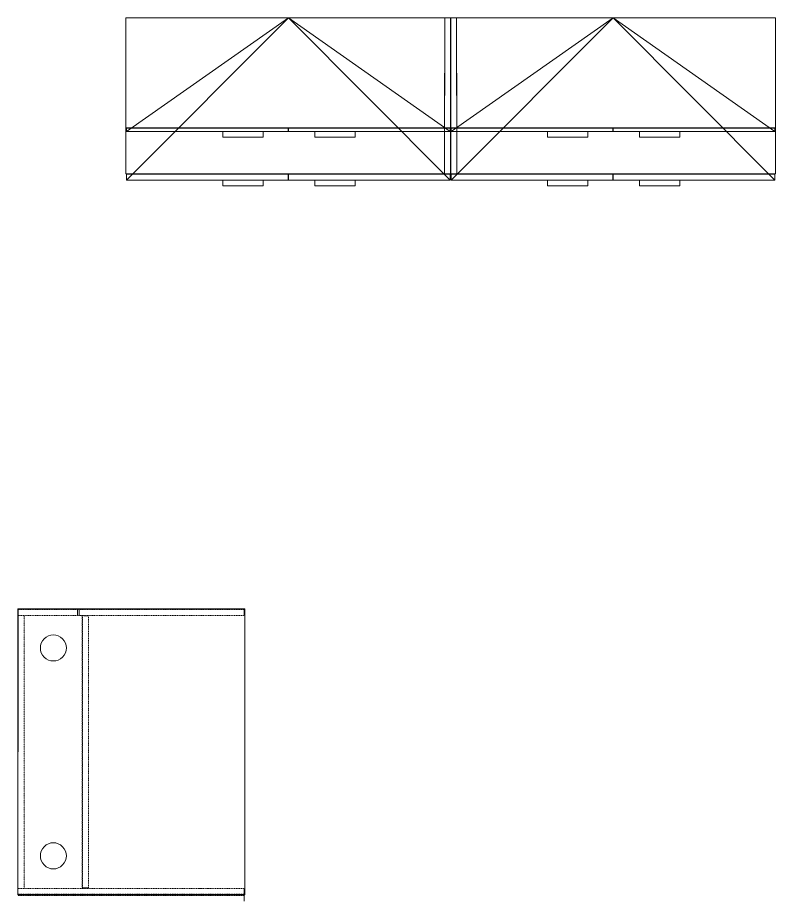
# Model space of a CAD drawing. Header units: millimetres. Extents: x 521 to 148073, y -17811 to 32040.
# Drawn here: x 135564 to 137924, y -16499 to -13747 of the extents above; entities that cross this region are included whole.
import ezdxf

# ---------------------------------------------------------------- set-up
doc = ezdxf.new("R2010")
doc.units = ezdxf.units.MM
doc.linetypes.add('PDF_IMPORT', pattern=[1, 0.8, -0.2])
doc.layers.add('PDF_Geometrie', color=7, linetype='Continuous', true_color=0xbdbdbd)

msp = doc.modelspace()

# ---------------------------------------------------------------- linework, layer by layer
at = {"layer": 'PDF_Geometrie', "lineweight": 13}
for points in [[(136912.7, -14233.4), (136912.7, -13746.9), (136346.3, -13746.9), (135901.2, -13746.9), (135901.2, -14233.4)], [(136912.7, -14089.8), (136912.7, -13746.9), (136346.3, -13746.9), (135901.2, -13746.9), (135901.2, -14089.8)], [(136912.7, -13746.9), (135901.2, -13746.9), (135901.2, -14233.4), (136912.7, -14233.4)], [(136912.7, -13746.9), (135901.2, -13746.9), (135901.2, -14089.8), (136912.7, -14089.8)], [(137924.3, -14233.4), (137924.3, -13746.9), (137357.8, -13746.9), (136912.7, -13746.9), (136912.7, -14233.4)], [(137924.3, -14089.8), (137924.3, -13746.9), (137357.8, -13746.9), (136912.7, -13746.9), (136912.7, -14089.8)], [(137924.3, -13746.9), (136912.7, -13746.9), (136912.7, -14233.4), (137924.3, -14233.4)], [(137924.3, -13746.9), (136912.7, -13746.9), (136912.7, -14089.8), (137924.3, -14089.8)], [(135903.2, -14100.9), (136406, -14100.9), (136406, -14090.8), (135903.2, -14090.8)], [(136328.5, -14100.9), (136203.2, -14100.9), (136203.2, -14119.1), (136328.5, -14119.1)], [(136408, -14090.8), (136910.7, -14090.8), (136910.7, -14100.9), (136408, -14100.9)], [(136614.8, -14100.9), (136489.5, -14100.9), (136489.5, -14119.1), (136614.8, -14119.1)], [(136914.7, -14100.9), (137417.5, -14100.9), (137417.5, -14090.8), (136914.7, -14090.8)], [(137340, -14100.9), (137214.8, -14100.9), (137214.8, -14119.1), (137340, -14119.1)], [(137419.5, -14090.8), (137922.2, -14090.8), (137922.2, -14100.9), (137419.5, -14100.9)], [(137626.3, -14100.9), (137501.1, -14100.9), (137501.1, -14119.1), (137626.3, -14119.1)], [(135903.2, -14252.7), (136406, -14252.7), (136406, -14234.5), (135903.2, -14234.5)], [(136328.5, -14252.7), (136203.2, -14252.7), (136203.2, -14270.9), (136328.5, -14270.9)], [(136408, -14234.5), (136910.7, -14234.5), (136910.7, -14252.7), (136408, -14252.7)], [(136614.8, -14252.7), (136489.5, -14252.7), (136489.5, -14270.9), (136614.8, -14270.9)], [(136914.7, -14252.7), (137417.5, -14252.7), (137417.5, -14234.5), (136914.7, -14234.5)], [(137340, -14252.7), (137214.8, -14252.7), (137214.8, -14270.9), (137340, -14270.9)], [(137419.5, -14234.5), (137922.2, -14234.5), (137922.2, -14252.7), (137419.5, -14252.7)], [(137626.3, -14252.7), (137501.1, -14252.7), (137501.1, -14270.9), (137626.3, -14270.9)]]:
    msp.add_lwpolyline(points, close=True, dxfattribs=at)
for points in [[(135903.2, -14252.7), (136407, -13746.9), (136910.7, -14252.7)], [(135903.2, -14100.9), (136407, -13746.9), (136910.7, -14100.9)], [(136912.7, -13746.9), (136894.5, -13746.9), (136893.5, -14233.4)], [(136912.7, -13746.9), (136894.5, -13746.9), (136893.5, -14089.8)], [(136911.7, -13746.9), (136911.7, -14233.4)], [(136911.7, -13746.9), (136911.7, -14089.8)], [(136912.7, -13746.9), (136930.9, -13746.9), (136931.9, -14233.4)], [(136912.7, -13746.9), (136930.9, -13746.9), (136931.9, -14089.8)], [(136913.7, -13746.9), (136913.7, -14233.4)], [(136913.7, -13746.9), (136913.7, -14089.8)], [(136914.7, -14252.7), (137418.5, -13746.9), (137922.2, -14252.7)], [(136914.7, -14100.9), (137418.5, -13746.9), (137922.2, -14100.9)], [(136912.7, -14089.8), (136912.7, -14071.6)], [(136912.7, -14233.4), (136912.7, -14215.2)]]:
    msp.add_lwpolyline(points, dxfattribs=at)
at = {"layer": 'PDF_Geometrie', "lineweight": 9}
for points in [[(135563.7, -15588.3), (136271.8, -15588.3)], [(135563.7, -16478.5), (135563.7, -15588.3)], [(136170.6, -16478.5), (135563.7, -16478.5), (135565.7, -15590.4)], [(135750.1, -15590.4), (135750.1, -15608.6)], [(135755.2, -15590.4), (135755.2, -15608.6), (135784.2, -15610.6)], [(136269.7, -15590.4), (136269.7, -15608.6)], [(136271.8, -15588.3), (136271.8, -16478.5)], [(135563.7, -16478.5), (136271.8, -16478.5)], [(135563.7, -16478.5), (136271.8, -16478.5)], [(135766, -16456.2), (135784.2, -16456.2)], [(136269.7, -16458.3), (136269.7, -16476.5)], [(136269.7, -16480.5), (136269.7, -16498.7)]]:
    msp.add_lwpolyline(points, dxfattribs=at)
at = {"layer": 'PDF_Geometrie', "color": 8, "linetype": 'PDF_IMPORT', "lineweight": 9, "ltscale": 0.005058, "true_color": 0x7f7f7f}
for points in [[(135565.7, -15590.4), (136269.7, -15590.4)], [(135565.7, -15608.6), (136269.7, -15608.6)], [(135583.9, -16458.3), (135583.9, -15608.6)], [(135765, -16458.3), (135765, -15608.6)], [(135565.7, -16458.3), (136269.7, -16458.3)], [(135565.7, -16476.5), (136269.7, -16476.5)], [(135565.7, -16480.5), (136269.7, -16480.5)]]:
    msp.add_lwpolyline(points, dxfattribs=at)
at = {"layer": 'PDF_Geometrie', "color": 8, "linetype": 'PDF_IMPORT', "lineweight": 9, "ltscale": 0.008008, "true_color": 0x7f7f7f}
for points in [[(135766, -16456.2), (135766, -15610.6)], [(135784.2, -16456.2), (135784.2, -15610.6)]]:
    msp.add_lwpolyline(points, dxfattribs=at)
at = {"layer": 'PDF_Geometrie', "color": 8, "lineweight": 9, "true_color": 0x7f7f7f}
for points in [[(136134.2, -16458.3), (136127.1, -16458.3)], [(136159.5, -16458.3), (136152.4, -16458.3)]]:
    msp.add_lwpolyline(points, dxfattribs=at)
at = {"layer": 'PDF_Geometrie', "lineweight": 9}
for points in [[(135634.5, -15709.7), (135632.5, -15689.8), (135655, -15667.2), (135674.9, -15669.3)], [(135674.9, -15669.3), (135694.9, -15667.2), (135717.4, -15689.8), (135715.4, -15709.7)], [(135674.9, -15750.2), (135655, -15752.2), (135632.5, -15729.6), (135634.5, -15709.7)], [(135715.4, -15709.7), (135717.4, -15729.6), (135694.9, -15752.2), (135674.9, -15750.2)], [(135634.5, -16357.1), (135632.5, -16337.2), (135655, -16314.6), (135674.9, -16316.7)], [(135674.9, -16316.7), (135694.9, -16314.6), (135717.4, -16337.2), (135715.4, -16357.1)], [(135674.9, -16397.6), (135655, -16399.6), (135632.5, -16377), (135634.5, -16357.1)], [(135715.4, -16357.1), (135717.4, -16377), (135694.9, -16399.6), (135674.9, -16397.6)]]:
    msp.add_open_spline(points, degree=3, dxfattribs=at)

doc.saveas('drawing.dxf')
